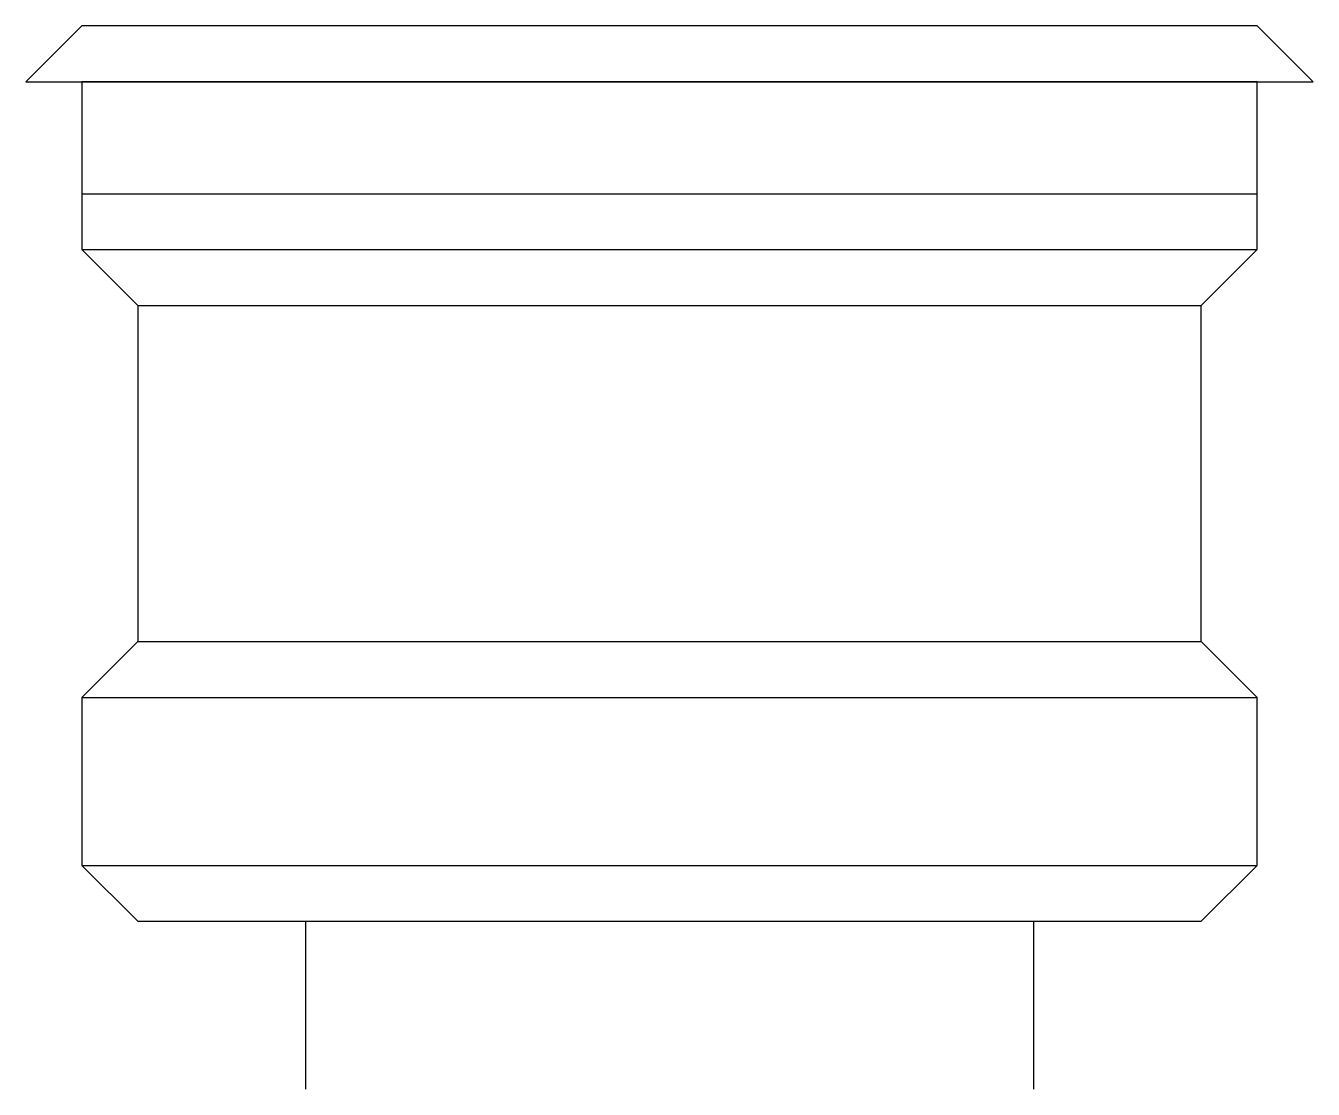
# Model space of a CAD drawing. Header units: metres. Extents: x -0.25 to 0.9, y 0 to 0.95.
import ezdxf

# ---------------------------------------------------------------- set-up
doc = ezdxf.new("R2010")
doc.units = ezdxf.units.M

msp = doc.modelspace()

# ---------------------------------------------------------------- linework, layer by layer
for p, q in [((-0.2, 0.8), (0.85, 0.8)), ((-0.2, 0.75), (0.85, 0.75)), ((-0.15, 0.7), (0.8, 0.7)), ((-0.15, 0.4), (0.8, 0.4)), ((-0.2, 0.35), (0.85, 0.35)), ((-0.2, 0.2), (0.85, 0.2)), ((0, 0.15), (0, 0)), ((0.65, 0.15), (0.65, 0))]:
    msp.add_line(p, q)
for points in [[(-0.25, 0.9), (0.9, 0.9), (0.85, 0.95), (-0.2, 0.95), (-0.25, 0.9)], [(-0.15, 0.15), (0.8, 0.15), (0.85, 0.2), (0.85, 0.35), (0.8, 0.4), (0.8, 0.7), (0.85, 0.75), (0.85, 0.9), (-0.2, 0.9), (-0.2, 0.75), (-0.15, 0.7), (-0.15, 0.4), (-0.2, 0.35), (-0.2, 0.2), (-0.15, 0.15)]]:
    msp.add_lwpolyline(points)

doc.saveas('drawing.dxf')
